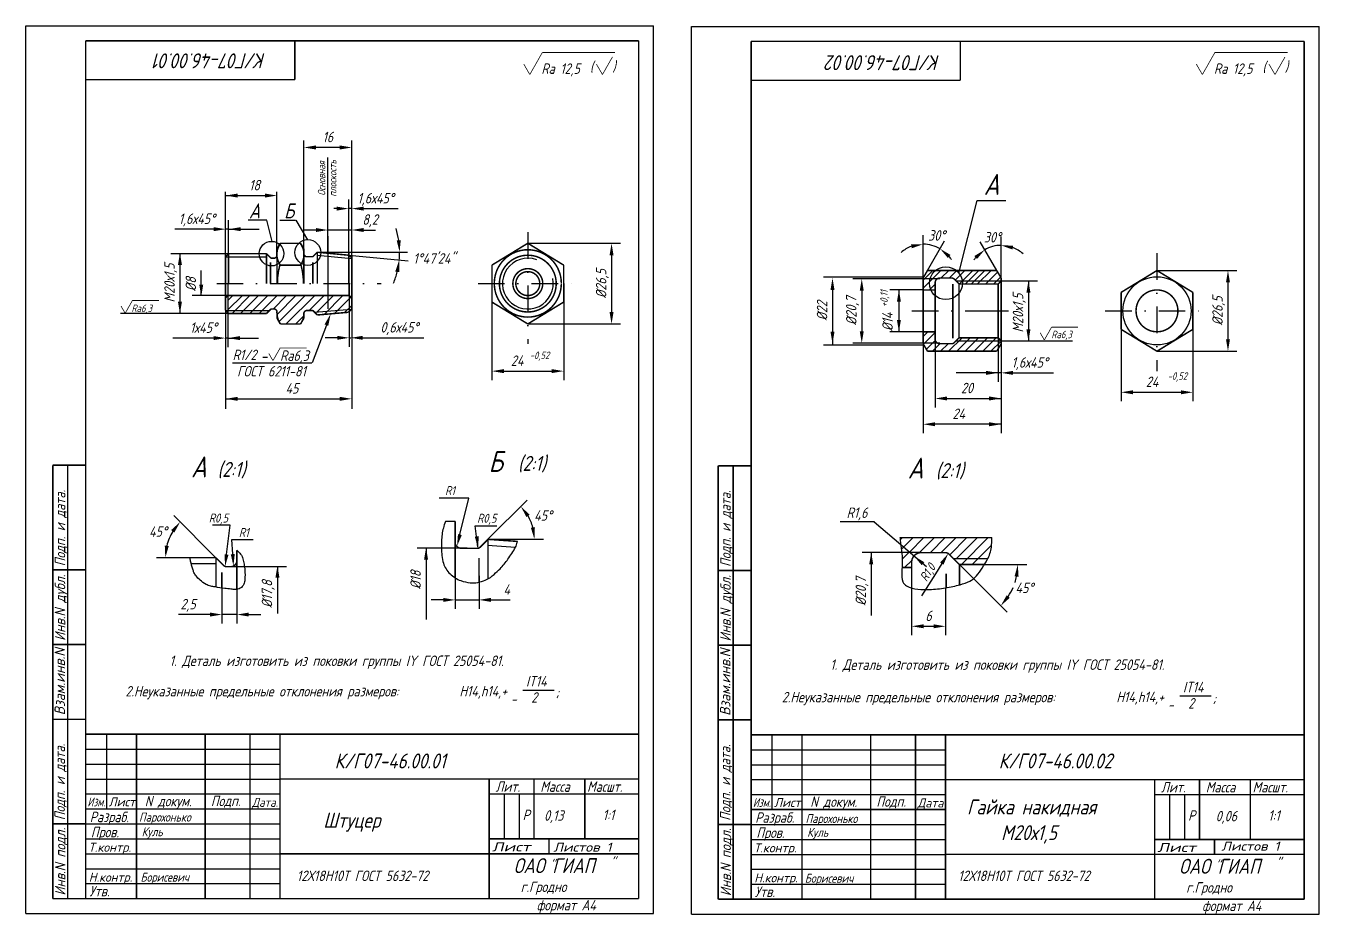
# Model space of a CAD drawing. Extents: x 124 to 1395, y 291 to 895.
# Drawn here: x 962.4 to 1395, y 290.5 to 587.7 of the extents above; entities that cross this region are included whole.
import ezdxf
from ezdxf.enums import TextEntityAlignment as Align

# ---------------------------------------------------------------- set-up
doc = ezdxf.new("R2010")
doc.units = 0
doc.header["$LTSCALE"] = 0.7
doc.header["$MEASUREMENT"] = 0
doc.linetypes.add('DASHDOT', pattern=[25.4, 12.7, -6.35, 0, -6.35])
doc.layers.get('0').update_dxf_attribs({"linetype": 'CONTINUOUS'})
doc.layers.get('DEFPOINTS').update_dxf_attribs({"linetype": 'CONTINUOUS'})
doc.styles.add('ROMANC', font='romanc', dxfattribs={"width": 0.8, "oblique": 15, "height": 3.5})
doc.dimstyles.get("Standard").update_dxf_attribs({"dimtxt": 0.18, "dimasz": 0.18, "dimexe": 0.18, "dimexo": 0.0625, "dimgap": 0.09, "dimtad": 0, "dimtih": 1, "dimtoh": 1, "dimdec": 4, "dimzin": 0, "dimdsep": 46, "dimtxsty": 'Standard', "dimcen": 0.09, "dimadec": 0, "dimazin": 0, "dimtfac": 1, "dimtdec": 4, "dimtofl": 0, "dimtmove": 0, "dimatfit": 3, "dimfxl": 0, "dimtolj": 1, "dimtzin": 0, "dimarcsym": 0})

# ---------------------------------------------------------------- blocks, each defined once
blk = doc.blocks.new('*D6')
at = {"color": 0, "linetype": 'ByBlock', "transparency": 16777216}
for p, q in [((1130.35, 515), (1161.36, 515)), ((1158.36, 511), (1158.36, 492)), ((1130.35, 488), (1161.36, 488))]:
    blk.add_line(p, q, dxfattribs=at)
for points in [[(1157.69, 511), (1159.03, 511), (1158.36, 515)], [(1157.69, 492), (1159.03, 492), (1158.36, 488)]]:
    blk.add_solid(points, dxfattribs=at)
at = {"layer": 'DEFPOINTS', "color": 0, "linetype": 'ByBlock', "transparency": 16777216}
for p in [(1130.35, 515), (1130.35, 488), (1158.36, 488)]:
    blk.add_point(p, dxfattribs=at)
at = {"color": 0, "linetype": 'ByBlock', "transparency": 16777216, "style": 'ROMANC', "oblique": 15, "width": 0.8}
blk.add_text('%%C26,5', height=3.5, rotation=90, dxfattribs=at).set_placement((1154.86, 501.5), align=Align.MIDDLE_CENTER)
blk = doc.blocks.new('*D7')
at = {"color": 0, "linetype": 'ByBlock', "transparency": 16777216}
for p, q in [((1026.02, 409.8), (1011.94, 423.89)), ((1017.33, 409.8), (1006.1, 409.8))]:
    blk.add_line(p, q, dxfattribs=at)
blk.add_arc((1026.02, 409.8), 16.91, 148.5809, 166.4191, dxfattribs=at)
for points in [[(1011.06, 419.04), (1012.11, 418.21), (1014.06, 421.77)], [(1010.24, 413.7), (1008.91, 413.86), (1009.1, 409.8)]]:
    blk.add_solid(points, dxfattribs=at)
at = {"layer": 'DEFPOINTS', "color": 0, "linetype": 'ByBlock', "transparency": 16777216}
for p in [(1011.46, 418.41), (1017.33, 409.8), (1026.02, 409.8), (1026.02, 409.8), (1028.72, 407.1)]:
    blk.add_point(p, dxfattribs=at)
at = {"color": 0, "linetype": 'ByBlock', "transparency": 16777216, "style": 'ROMANC', "oblique": 15, "width": 0.8}
blk.add_text('45%%D', height=3.5, dxfattribs=at).set_placement((1006.64, 418.54), align=Align.MIDDLE_CENTER)
blk = doc.blocks.new('*D8')
at = {"color": 0, "linetype": 'ByBlock', "transparency": 16777216}
for p, q in [((1274.74, 407.5), (1290.66, 391.59)), ((1283.09, 407.5), (1297.25, 407.5))]:
    blk.add_line(p, q, dxfattribs=at)
for start, end in [(342.2395, 348.2338), (326.7662, 337.006)]:
    blk.add_arc((1274.74, 407.5), 19.51, start, end, dxfattribs=at)
for points in [[(1293.18, 403.59), (1294.5, 403.46), (1294.25, 407.5)], [(1291.58, 396.39), (1290.54, 397.23), (1288.54, 393.71)]]:
    blk.add_solid(points, dxfattribs=at)
at = {"layer": 'DEFPOINTS', "color": 0, "linetype": 'ByBlock', "transparency": 16777216}
for p in [(1271.32, 410.92), (1274.74, 407.5), (1274.74, 407.5), (1283.09, 407.5), (1289.69, 394.96)]:
    blk.add_point(p, dxfattribs=at)
at = {"color": 0, "linetype": 'ByBlock', "transparency": 16777216, "style": 'ROMANC', "oblique": 15, "width": 0.8}
blk.add_text('45%%D', height=3.5, dxfattribs=at).set_placement((1296.46, 399.7), align=Align.MIDDLE_CENTER)
blk = doc.blocks.new('*D2')
at = {"color": 0, "linetype": 'ByBlock', "transparency": 16777216}
for p, q in [((1340.8, 505.88), (1367.55, 505.88)), ((1364.55, 501.88), (1364.55, 482.88)), ((1340.8, 478.88), (1367.55, 478.88))]:
    blk.add_line(p, q, dxfattribs=at)
for points in [[(1363.89, 501.88), (1365.22, 501.88), (1364.55, 505.88)], [(1363.89, 482.88), (1365.22, 482.88), (1364.55, 478.88)]]:
    blk.add_solid(points, dxfattribs=at)
at = {"layer": 'DEFPOINTS', "color": 0, "linetype": 'ByBlock', "transparency": 16777216}
for p in [(1340.8, 505.88), (1340.8, 478.88), (1364.55, 478.88)]:
    blk.add_point(p, dxfattribs=at)
at = {"color": 0, "linetype": 'ByBlock', "transparency": 16777216, "style": 'ROMANC', "oblique": 15, "width": 0.8}
blk.add_text('%%C26,5', height=3.5, rotation=90, dxfattribs=at).set_placement((1361.05, 492.38), align=Align.MIDDLE_CENTER)

msp = doc.modelspace()

# ---------------------------------------------------------------- linework, layer by layer
for p, q in [((962.44503, 587.73942), (1172.44503, 587.73942)), ((962.44503, 290.73942), (962.44503, 587.73942)), ((1172.44503, 290.73942), (1172.44503, 587.73942)), ((1185.04503, 587.53942), (1395.04503, 587.53942)), ((1185.04503, 290.53942), (1185.04503, 587.53942)), ((1395.04503, 290.53942), (1395.04503, 587.53942)), ((1274.533, 504.954), (1280.639, 529.363)), ((1280.639, 529.363), (1290.235, 529.363)), ((1043.055, 522.692), (1036.785, 522.692)), ((1044.818, 515.644), (1043.055, 522.692)), ((1047.379, 522.692), (1052.669, 522.692)), ((1052.734, 522.711), (1056.671, 516.155)), ((1063.444, 517.37104), (1063.444, 493.008)), ((1029.246, 510.527), (1029.246, 492.516)), ((1029.246, 510.527), (1029.246, 492.516)), ((1029.246, 510.505), (1042.944, 510.505)), ((1029.246, 510.505), (1035.003, 510.505)), ((1043.944, 510.505), (1043.944, 510.46191)), ((1046.444, 513.09792), (1046.444, 501.505)), ((1055.444, 501.505), (1055.444, 513.09792)), ((1059.84919, 511.0095), (1071.444, 509.90524)), ((1059.944, 512.005), (1090.116, 512.005)), ((1071.444, 511.005), (1071.444, 492.005)), ((1273.59, 502.381), (1284.565, 502.381)), ((1273.59, 502.381), (1276.496, 502.381)), ((1284.565, 502.381), (1288.659, 502.381)), ((1274.59, 501.381), (1284.565, 501.381)), ((1029.257, 492.505), (1035.003, 492.505)), ((1030.04164, 492.505), (1043.944, 492.505)), ((1046.444, 491.72034), (1046.444, 492.005)), ((1055.444, 489.91208), (1055.444, 491.72034)), ((1059.02053, 491.92847), (1071.35737, 493.00124)), ((1062.97482, 487.61349), (1058.16115, 474.94557)), ((1273.59, 482.381), (1284.565, 482.381)), ((1273.59, 482.381), (1282.156, 482.381)), ((1273.59, 482.381), (1276.496, 482.381)), ((1274.59, 483.381), (1284.565, 483.381)), ((1284.565, 482.381), (1288.225, 482.381)), ((1041.744, 476.917), (1043.294, 476.917)), ((1058.09243, 474.9), (1031.55638, 474.9)), ((1110.625, 429.767), (1100.68, 429.767)), ((1107.63317, 417.54626), (1110.625, 429.767)), ((1030.738, 420.693), (1024.903, 420.693)), ((1029.56295, 410.84582), (1030.738, 420.693)), ((1112.771, 420.514), (1119.972, 420.514)), ((1113.628, 413.318), (1112.771, 420.514)), ((1246.351, 421.808), (1234.839, 421.808)), ((1031.372, 415.875), (1038.477, 415.875)), ((1031.65139, 410.99446), (1031.372, 415.875)), ((1116.89958, 413.94712), (1126.21893, 413.2913)), ((1017.75639, 407.805), (1026.017, 407.805)), ((1028.017, 407.805), (1028.017, 407.71882)), ((1272.739, 409.504), (1284.2154, 409.504)), ((1272.739, 409.504), (1284.2154, 409.504)), ((1274.739, 407.504), (1283.08996, 407.504)), ((1128.70624, 365.49441), (1139.19751, 365.49441)), ((1348.45824, 363.53541), (1358.94951, 363.53541)), ((1122.44503, 330.73942), (1122.44503, 315.73942)), ((1127.44503, 330.73942), (1127.44503, 315.73942)), ((1345.04503, 330.53942), (1345.04503, 315.53942)), ((1350.04503, 330.53942), (1350.04503, 315.53942)), ((962.44503, 290.73942), (1172.44503, 290.73942)), ((1185.04503, 290.53942), (1395.04503, 290.53942))]:
    msp.add_line(p, q)
at = {"color": 0, "linetype": 'ByBlock'}
for p, q in [((1055.444, 510.65951), (1055.444, 549.375)), ((1067.444, 547.053), (1059.444, 547.053)), ((1071.444, 511.005), (1071.444, 549.375)), ((1063.444, 511.67167), (1063.444, 543.692)), ((1029.246, 510.527), (1029.246, 532.198)), ((1046.444, 510.65951), (1046.444, 532.198)), ((1029.246, 530.96), (1042.444, 530.96)), ((1070.444, 511.005), (1070.444, 529.591)), ((1066.444, 526.591), (1065.419, 526.591)), ((1071.444, 526.591), (1070.444, 526.591)), ((1075.444, 526.591), (1086.939, 526.591)), ((1021.246, 519.714), (1012.25, 519.714)), ((1025.246, 519.714), (1021.246, 519.714)), ((1029.246, 510.527), (1029.246, 522.714)), ((1030.246, 519.714), (1029.246, 519.714)), ((1030.246, 511.505), (1030.246, 522.714)), ((1030.246, 519.714), (1040.444, 519.714)), ((1059.444, 519.433), (1055.444, 519.433)), ((1071.444, 519.433), (1063.444, 519.433)), ((1071.444, 511.005), (1071.444, 522.816)), ((1071.444, 510.079), (1071.444, 522.433)), ((1075.444, 519.433), (1079.444, 519.433)), ((1262.59, 503.381), (1262.59, 517.68414)), ((1264.03338, 505.881), (1269.74157, 515.76789)), ((1287.21562, 505.881), (1281.69978, 515.43472)), ((1288.659, 503.381), (1288.659, 517.29944)), ((1030.224, 511.505), (1010.986, 511.505)), ((1013.986, 511.505), (1013.986, 491.516)), ((1070.444, 511.005), (1090.32259, 509.1118)), ((1021.114, 501.505), (1021.114, 505.834)), ((1262.59, 503.677), (1229.266, 503.677)), ((1268.19, 503.095), (1239.052, 503.095)), ((1288.659, 502.381), (1300.81, 502.381)), ((1297.81, 502.381), (1297.81, 482.393)), ((1030.04164, 497.505), (1018.114, 497.505)), ((1021.114, 497.505), (1021.114, 501.505)), ((1030.04164, 497.505), (1030.04164, 480.271)), ((1070.615, 497.505), (1070.615, 480.372)), ((1118.346, 501.505), (1118.346, 469.219)), ((1142.346, 501.505), (1142.346, 469.219)), ((1232.266, 499.381), (1232.266, 480.867)), ((1242.052, 499.381), (1242.052, 485.381)), ((1262.59, 499.381), (1251.484, 499.381)), ((1254.484, 499.381), (1254.484, 485.381)), ((1029.246, 496.70936), (1029.246, 480.271)), ((1032.444, 491.516), (994.105, 491.516)), ((1029.246, 492.516), (1029.246, 459.575)), ((1071.444, 492.005), (1071.444, 459.575)), ((1288.659, 492.381), (1288.659, 460.074)), ((1262.59, 485.381), (1251.484, 485.381)), ((1266.59, 485.381), (1266.59, 460.074)), ((1328.8, 486.19634), (1328.8, 462.14)), ((1352.8, 486.19634), (1352.8, 462.14)), ((1021.246, 483.271), (1011.61, 483.271)), ((1025.246, 483.271), (1021.246, 483.271)), ((1030.04164, 483.271), (1029.246, 483.271)), ((1030.04164, 483.271), (1040.23964, 483.271)), ((1066.615, 483.372), (1062.615, 483.372)), ((1070.615, 483.372), (1071.1259, 483.372)), ((1075.1259, 483.372), (1079.1259, 483.372)), ((1079.1259, 483.372), (1095.56865, 483.372)), ((1262.59, 480.867), (1229.266, 480.867)), ((1268.19, 481.571), (1239.052, 481.571)), ((1262.59, 481.571), (1262.59, 451.45)), ((1287.659, 483.381), (1287.659, 468.638)), ((1288.659, 482.381), (1288.659, 468.638)), ((1288.922, 482.393), (1312.584, 482.393)), ((1288.659, 475.953), (1288.659, 451.45)), ((1122.346, 472.219), (1138.346, 472.219)), ((1288.659, 471.638), (1273.59, 471.638)), ((1288.659, 471.638), (1287.659, 471.638)), ((1292.659, 471.638), (1306.21, 471.638)), ((1029.246, 462.949), (1067.444, 462.949)), ((1270.59, 463.074), (1288.659, 463.074)), ((1332.8, 465.14), (1348.8, 465.14)), ((1288.659, 454.45), (1266.59, 454.45)), ((1117.023, 415.947), (1130.13122, 429.05522)), ((1252.87917, 416.01905), (1246.20174, 421.70533)), ((1117.023, 415.947), (1135.56082, 415.947)), ((1263.73111, 406.7779), (1252.87917, 416.01905)), ((1110.023, 412.947), (1093.31, 412.947)), ((1096.31, 412.947), (1096.31, 404.23947)), ((1096.31, 412.947), (1096.31, 396.23947)), ((1261.939, 411.504), (1242.222, 411.504)), ((1245.222, 411.504), (1245.222, 399.6644)), ((1245.222, 411.504), (1245.222, 391.6644)), ((1031.017, 406.805), (1049.596, 406.805)), ((1046.596, 406.805), (1046.596, 399.15535)), ((1262.54808, 407.78533), (1261.939, 408.304)), ((1268.83615, 407.8171), (1266.68732, 404.44331)), ((1106.049, 404.23947), (1106.049, 392.674)), ((1114.023, 403.69337), (1114.023, 392.674)), ((1266.68732, 404.44331), (1261.9997, 397.08349)), ((1028.017, 399.65506), (1028.017, 387.774)), ((1033.017, 399.15535), (1033.017, 387.774)), ((1046.596, 399.15535), (1046.596, 391.15535)), ((1258.739, 399.6644), (1258.739, 383.845)), ((1270.052, 399.702), (1270.052, 383.845)), ((1096.31, 396.23947), (1096.31, 389.07528)), ((1102.049, 395.674), (1098.049, 395.674)), ((1106.049, 395.674), (1114.023, 395.674)), ((1118.023, 395.674), (1122.023, 395.674)), ((1122.023, 395.674), (1124.48155, 395.674)), ((1020.017, 390.774), (1013.51251, 390.774)), ((1024.017, 390.774), (1020.017, 390.774)), ((1033.017, 390.774), (1028.017, 390.774)), ((1037.017, 390.774), (1041.017, 390.774)), ((1245.222, 391.6644), (1245.222, 390.454)), ((1262.739, 386.845), (1266.052, 386.845))]:
    msp.add_line(p, q, dxfattribs=at)
at = {"linetype": 'DASHDOT'}
for p, q in [((1130.346, 518.711), (1130.346, 481.356)), ((1340.8, 511.676), (1340.8, 472.216)), ((1026.289, 501.505), (1081.245, 501.505)), ((1113.696, 501.505), (1147.235, 501.505)), ((1258.798, 492.381), (1284.565, 492.381)), ((1284.565, 492.381), (1291.128, 492.381)), ((1323.518, 492.381), (1355.658, 492.381))]:
    msp.add_line(p, q, dxfattribs=at)
at = {"linetype": 'Continuous'}
for p, q in [((1055.444, 513.09792), (1055.444, 501.505)), ((1070.444, 512.005), (1070.444, 501.505)), ((982.44503, 345.73942), (1047.44503, 345.73942)), ((1205.04503, 345.53942), (1270.04503, 345.53942)), ((982.44503, 340.73942), (1047.44503, 340.73942)), ((1205.04503, 340.53942), (1270.04503, 340.53942)), ((982.44503, 335.73942), (1047.44503, 335.73942)), ((1205.04503, 335.53942), (1270.04503, 335.53942)), ((982.44503, 320.73942), (1047.44503, 320.73942)), ((1205.04503, 320.53942), (1270.04503, 320.53942)), ((982.44503, 315.73942), (1047.44503, 315.73942)), ((1205.04503, 315.53942), (1270.04503, 315.53942)), ((982.44503, 310.73942), (1047.44503, 310.73942)), ((1205.04503, 310.53942), (1270.04503, 310.53942)), ((982.44503, 305.73942), (1047.44503, 305.73942)), ((1205.04503, 305.53942), (1270.04503, 305.53942)), ((982.44503, 300.73942), (1047.44503, 300.73942)), ((1205.04503, 300.53942), (1270.04503, 300.53942))]:
    msp.add_line(p, q, dxfattribs=at)
at = {"color": 0}
for p, q in [((1262.59, 502.69011), (1265.78089, 505.881)), ((1262.59, 499.99603), (1268.47497, 505.881)), ((1268.66905, 503.381), (1271.16905, 505.881)), ((1271.36312, 503.381), (1273.86312, 505.881)), ((1273.3236, 502.6474), (1276.5572, 505.881)), ((1274.75128, 501.381), (1279.25128, 505.881)), ((1276.73928, 501.381), (1281.23928, 505.881)), ((1278.72728, 501.381), (1283.22728, 505.881)), ((1280.82028, 501.381), (1285.32028, 505.881)), ((1283.51435, 501.381), (1287.50798, 505.37463)), ((1286.20843, 501.381), (1288.49408, 503.66665)), ((1030.04164, 495.82491), (1031.72172, 497.505)), ((1030.04164, 492.68182), (1034.86481, 497.505)), ((1031.4089, 491.505), (1037.4089, 497.505)), ((1034.2059, 491.505), (1040.2059, 497.505)), ((1037.34899, 491.505), (1043.34899, 497.505)), ((1040.49208, 491.505), (1046.49208, 497.505)), ((1045.13517, 493.005), (1049.63517, 497.505)), ((1046.46714, 491.19388), (1052.77826, 497.505)), ((1047.20757, 488.79122), (1055.92135, 497.505)), ((1049.56444, 488.005), (1059.06444, 497.505)), ((1057.20753, 492.505), (1062.20753, 497.505)), ((1059.85062, 492.005), (1065.35062, 497.505)), ((1062.18892, 491.20021), (1068.49371, 497.505)), ((1264.66905, 499.381), (1266.59, 501.30195)), ((1065.63135, 491.49955), (1071.1259, 496.9941)), ((1069.07378, 491.79889), (1071.444, 494.16911)), ((1052.70753, 488.005), (1055.38749, 490.68496)), ((1262.59, 483.83157), (1264.13943, 485.381)), ((1262.67913, 481.22662), (1266.59, 485.13749)), ((1263.66523, 479.51865), (1266.65988, 482.5133)), ((1265.72166, 478.881), (1268.22166, 481.381)), ((1268.41574, 478.881), (1270.91574, 481.381)), ((1271.10982, 478.881), (1275.60982, 483.381)), ((1273.80389, 478.881), (1278.30389, 483.381)), ((1276.61089, 478.881), (1281.11089, 483.381)), ((1279.65089, 478.881), (1284.15089, 483.381)), ((1282.56697, 478.881), (1287.06697, 483.381)), ((1285.26105, 478.881), (1288.659, 482.27895)), ((1254.91068, 415.7889), (1255.62579, 416.504)), ((1255.3267, 412.61281), (1259.21789, 416.504)), ((1257.98073, 411.67473), (1262.80999, 416.504)), ((1261.4021, 411.504), (1266.4021, 416.504)), ((1264.9942, 411.504), (1269.9942, 416.504)), ((1268.5863, 411.504), (1273.5863, 416.504)), ((1271.4587, 410.7843), (1277.1784, 416.504)), ((1273.77051, 409.504), (1280.77051, 416.504)), ((1275.36261, 407.504), (1284.36261, 416.504)), ((1255.56365, 409.25766), (1257.80999, 411.504)), ((1278.95471, 407.504), (1285.48968, 414.03897)), ((1256.4021, 406.504), (1258.79427, 408.89617))]:
    msp.add_line(p, q, dxfattribs=at)
for points, const_width in [([(982.44503, 582.73942), (1167.44503, 582.73942)], 0.5), ([(982.44503, 295.73942), (982.44503, 582.73942)], 0.5), ([(1052.42598, 569.73942), (1052.42598, 582.73942)], 0.5), ([(1167.44503, 295.73942), (1167.44503, 582.73942)], 0.5), ([(1205.04503, 295.53942), (1205.04503, 582.53942)], 0.5), ([(1205.04503, 582.53942), (1390.04503, 582.53942)], 0.5), ([(1275.02598, 569.53942), (1275.02598, 582.53942)], 0.5), ([(1390.04503, 295.53942), (1390.04503, 582.53942)], 0.5), ([(1131.01773, 571.45143), (1135.18328, 578.791)], 0.25), ([(1135.18328, 578.791), (1159.544, 578.791)], 0.3), ([(1155.31473, 571.45143), (1158.65395, 577.33503)], 0.25), ([(1355.98973, 571.45143), (1360.15528, 578.791)], 0.25), ([(1360.15528, 578.791), (1384.516, 578.791)], 0.3), ([(1380.28673, 571.45143), (1383.62595, 577.33503)], 0.25), ([(1128.9841, 574.95143), (1131.01773, 571.45143)], 0.25), ([(1153.2811, 574.95143), (1155.31473, 571.45143)], 0.25), ([(1353.9561, 574.95143), (1355.98973, 571.45143)], 0.25), ([(1378.2531, 574.95143), (1380.28673, 571.45143)], 0.25), ([(982.42598, 569.73942), (1052.42598, 569.73942)], 0.5), ([(1205.02598, 569.53942), (1275.02598, 569.53942)], 0.5), ([(1046.444, 513.09792), (1047.54505, 515.005)], 0.5), ([(1047.54505, 515.005), (1054.34295, 515.005)], 0.5), ([(1055.444, 513.09792), (1054.34295, 515.005)], 0.5), ([(1118.346, 507.68966), (1130.346, 515.005)], 0.5), ([(1130.346, 515.005), (1142.346, 507.68966)], 0.5), ([(1030.224, 511.505), (1029.246, 510.527)], 0.5), ([(1029.246, 510.527), (1029.246, 492.516)], 0.5), ([(1030.224, 511.505), (1035.003, 511.505)], 0.5), ([(1030.246, 511.505), (1042.944, 511.505)], 0.5), ([(1042.944, 511.505), (1042.944, 501.505)], 0.5), ([(1044.29755, 510.15145), (1042.944, 511.505)], 0.5), ([(1046.444, 501.505), (1046.444, 513.09792)], 0.5), ([(1055.444, 513.09792), (1055.444, 501.505)], 0.5), ([(1056.444, 510.505), (1058.23689, 510.505)], 0.5), ([(1058.59045, 510.65145), (1059.944, 512.005)], 0.5), ([(1059.944, 512.005), (1059.944, 501.505)], 0.5), ([(1059.944, 512.005), (1070.444, 511.005)], 0.5), ([(1070.444, 511.079), (1070.444, 501.505)], 0.5), ([(1070.444, 511.079), (1071.444, 510.079)], 0.5), ([(1044.275, 508.574), (1044.275, 501.505)], 0.5), ([(1044.65111, 510.005), (1045.444, 510.005)], 0.5), ([(1047.39456, 507.68966), (1054.49344, 507.68966)], 0.5), ([(1058.444, 508.622), (1058.444, 501.505)], 0.5), ([(1071.444, 510.079), (1071.444, 493.008)], 0.5), ([(1118.346, 507.68966), (1118.346, 495.32034)], 0.5), ([(1142.346, 507.68966), (1142.346, 495.32034)], 0.5), ([(1262.59, 503.381), (1264.03338, 505.881)], 0.5), ([(1262.59, 503.381), (1262.59, 492.381)], 0.5), ([(1264.03338, 505.881), (1284.565, 505.881)], 0.5), ([(1266.59, 501.781), (1266.59, 482.981)], 0.5), ([(1268.19, 503.381), (1272.17579, 503.381)], 0.5), ([(1272.88289, 503.08811), (1274.59, 501.381)], 0.5), ([(1284.565, 505.881), (1287.21562, 505.881)], 0.5), ([(1288.659, 503.381), (1287.21562, 505.881)], 0.5), ([(1288.659, 502.381), (1287.659, 501.381)], 0.5), ([(1288.659, 503.381), (1288.659, 492.381)], 0.5), ([(1328.8, 498.56566), (1340.8, 505.881)], 0.5), ([(1340.8, 505.881), (1352.8, 498.56566)], 0.5), ([(1030.07961, 497.54298), (1029.246, 496.70936)], 0.5), ([(1030.041, 497.505), (1070.615, 497.505)], 0.5), ([(1030.041, 497.505), (1035.003, 497.505)], 0.5), ([(1070.615, 501.505), (1070.615, 497.505)], 0.5), ([(1070.615, 497.505), (1071.444, 496.676)], 0.5), ([(1262.59, 499.381), (1266.59, 499.381)], 0.5), ([(1266.59, 500.881), (1266.59, 483.881)], 0.5), ([(1272.534, 501.381), (1272.534, 483.179)], 0.5), ([(1274.59, 501.381), (1274.59, 483.179)], 0.5), ([(1274.59, 501.381), (1287.659, 501.381)], 0.5), ([(1284.565, 501.381), (1287.659, 501.381)], 0.5), ([(1287.659, 501.381), (1287.659, 483.381)], 0.5), ([(1328.8, 498.56566), (1328.8, 486.19634)], 0.5), ([(1352.8, 498.56566), (1352.8, 486.19634)], 0.5), ([(994.26736, 494.002), (995.66973, 491.58843)], 0.25), ([(995.66973, 491.58843), (998.08099, 495.837)], 0.25), ([(998.08099, 495.837), (1006.95358, 495.837)], 0.3), ([(1044.65111, 493.005), (1045.444, 493.005)], 0.5), ([(1070.34548, 491.90948), (1071.444, 493.008)], 0.5), ([(1130.346, 488.005), (1118.346, 495.32034)], 0.5), ([(1142.346, 495.32034), (1130.346, 488.005)], 0.5), ([(1030.246, 491.516), (1029.246, 492.516)], 0.5), ([(1030.04164, 491.505), (1042.944, 491.505)], 0.5), ([(1030.246, 491.505), (1035.003, 491.505)], 0.5), ([(1044.29755, 492.85855), (1042.944, 491.505)], 0.5), ([(1046.444, 489.91208), (1046.444, 492.005)], 0.5), ([(1046.444, 489.91208), (1047.54505, 488.005)], 0.5), ([(1055.444, 489.91208), (1054.34295, 488.005)], 0.5), ([(1055.444, 491.72034), (1055.444, 489.91208)], 0.5), ([(1056.444, 492.505), (1058.23689, 492.505)], 0.5), ([(1058.59045, 492.35855), (1059.944, 491.005)], 0.5), ([(1059.944, 491.005), (1070.34548, 491.90948)], 0.5), ([(1262.59, 492.381), (1262.59, 481.381)], 0.5), ([(1288.659, 492.381), (1288.659, 481.381)], 0.5), ([(1047.54505, 488.005), (1054.34295, 488.005)], 0.5), ([(1262.59, 485.381), (1266.59, 485.381)], 0.5), ([(1301.71636, 485.062), (1303.11873, 482.64843)], 0.25), ([(1303.11873, 482.64843), (1305.52999, 486.897)], 0.25), ([(1305.52999, 486.897), (1314.40258, 486.897)], 0.3), ([(1328.8, 486.19634), (1340.8, 478.881)], 0.5), ([(1352.8, 486.19634), (1340.8, 478.881)], 0.5), ([(1262.59, 481.381), (1264.03338, 478.881)], 0.5), ([(1268.19, 481.381), (1272.17579, 481.381)], 0.5), ([(1272.88289, 481.67389), (1274.59, 483.381)], 0.5), ([(1274.59, 483.381), (1287.659, 483.381)], 0.5), ([(1284.565, 483.381), (1287.659, 483.381)], 0.5), ([(1288.659, 481.381), (1287.21562, 478.881)], 0.5), ([(1288.659, 482.381), (1287.659, 483.381)], 0.5), ([(1043.69336, 478.135), (1045.09573, 475.72143)], 0.25), ([(1045.09573, 475.72143), (1047.50699, 479.97)], 0.25), ([(1047.50699, 479.97), (1056.37958, 479.97)], 0.3), ([(1264.03338, 478.881), (1284.565, 478.881)], 0.5), ([(1284.565, 478.881), (1287.21562, 478.881)], 0.5), ([(971.44503, 295.73942), (971.44503, 440.73942)], 0.5), ([(971.44503, 440.73942), (982.44503, 440.73942)], 0.5), ([(976.44503, 295.73942), (976.44503, 440.73942)], 0.5), ([(1194.04503, 295.53942), (1194.04503, 440.53942)], 0.5), ([(1194.04503, 440.53942), (1205.04503, 440.53942)], 0.5), ([(1199.04503, 295.53942), (1199.04503, 440.53942)], 0.5), ([(1102.76877, 421.947), (1106.049, 421.947)], 0.5), ([(1114.31589, 413.23989), (1117.023, 415.947)], 0.5), ([(1117.023, 415.947), (1117.023, 402.7013)], 0.5), ([(1117.03998, 415.94219), (1126.89261, 415.24884)], 0.5), ([(1254.79843, 416.504), (1285.59215, 416.504)], 0.5), ([(1033.017, 412.31587), (1033.017, 399.15535)], 0.5), ([(1108.049, 412.947), (1113.60879, 412.947)], 0.5), ([(1261.939, 411.504), (1269.91057, 411.504)], 0.5), ([(1271.32479, 410.91821), (1274.739, 407.504)], 0.5), ([(1017.332, 409.805), (1026.017, 409.805)], 0.5), ([(1026.017, 409.805), (1026.017, 399.96026)], 0.5), ([(1028.72411, 407.09789), (1026.017, 409.805)], 0.5), ([(1029.43121, 406.805), (1031.017, 406.805)], 0.5), ([(1114.023, 409.69611), (1114.023, 401.62653)], 0.5), ([(1255.53701, 406.504), (1258.739, 406.504)], 0.5), ([(1258.739, 408.304), (1258.739, 399.6644)], 0.5), ([(1258.739, 406.504), (1258.739, 399.6644)], 0.5), ([(1274.739, 407.504), (1283.08996, 407.504)], 0.5), ([(1274.739, 407.504), (1274.739, 400.70419)], 0.5), ([(971.44503, 405.73942), (982.44503, 405.73942)], 0.5), ([(1028.017, 404.846), (1028.017, 399.65506)], 0.5), ([(1194.04503, 405.53942), (1205.04503, 405.53942)], 0.5), ([(1270.277, 404.439), (1270.277, 399.73792)], 0.5), ([(971.44503, 380.73942), (982.44503, 380.73942)], 0.5), ([(1194.04503, 380.53942), (1205.04503, 380.53942)], 0.5), ([(971.44503, 355.73942), (982.44503, 355.73942)], 0.5), ([(1194.04503, 355.53942), (1205.04503, 355.53942)], 0.5), ([(982.44503, 350.73942), (982.44503, 295.73942)], 0.5), ([(989.44503, 350.73942), (989.44503, 325.73942)], 0.5), ([(999.44503, 350.73942), (999.44503, 295.73942)], 0.5), ([(1022.44503, 350.73942), (1022.44503, 295.73942)], 0.5), ([(1037.44503, 350.73942), (1037.44503, 295.73942)], 0.5), ([(1047.44503, 350.73942), (1047.44503, 295.73942)], 0.5), ([(1205.04503, 350.53942), (1205.04503, 295.53942)], 0.5), ([(1212.04503, 350.53942), (1212.04503, 325.53942)], 0.5), ([(1222.04503, 350.53942), (1222.04503, 295.53942)], 0.5), ([(1245.04503, 350.53942), (1245.04503, 295.53942)], 0.5), ([(1260.04503, 350.53942), (1260.04503, 295.53942)], 0.5), ([(1270.04503, 350.53942), (1270.04503, 295.53942)], 0.5), ([(1117.44503, 335.73942), (1117.44503, 295.73942)], 0.5), ([(1132.44503, 335.73942), (1132.44503, 315.73942)], 0.5), ([(1149.44503, 335.73942), (1149.44503, 315.73942)], 0.5), ([(1340.04503, 335.53942), (1340.04503, 295.53942)], 0.5), ([(1355.04503, 335.53942), (1355.04503, 315.53942)], 0.5), ([(1372.04503, 335.53942), (1372.04503, 315.53942)], 0.5), ([(971.44503, 320.73942), (982.44503, 320.73942)], 0.5), ([(1194.04503, 320.53942), (1205.04503, 320.53942)], 0.5), ([(1137.44503, 315.73942), (1137.44503, 310.73942)], 0.5), ([(1360.04503, 315.53942), (1360.04503, 310.53942)], 0.5), ([(1047.44503, 310.73942), (1167.44503, 310.73942)], 0.5), ([(1270.04503, 310.53942), (1390.04503, 310.53942)], 0.5), ([(971.44503, 295.73942), (1167.44503, 295.73942)], 0.5), ([(982.44503, 295.73942), (1167.44503, 295.73942)], 0.5), ([(1194.04503, 295.53942), (1390.04503, 295.53942)], 0.5), ([(1205.04503, 295.53942), (1390.04503, 295.53942)], 0.5)]:
    msp.add_lwpolyline(points, dxfattribs=dict(const_width=const_width))
at = {"const_width": 0.5}
for points in [[(1047.69076, 515.005, 0.337741949), (1047.60281, 507.68966, 0.337741949)], [(1054.28519, 507.68966, 0.337741949), (1054.19724, 515.005, 0.337741949)], [(1045.444, 510.005, 0.414213562), (1046.444, 511.005, 0.414213562)], [(1055.444, 511.505, 0.414213562), (1056.444, 510.505, 0.414213562)], [(1058.23689, 510.505, 0.198912367), (1058.59045, 510.65145, 0.198912367)], [(1119.13884, 501.623, -1), (1141.55316, 501.623, -1)], [(1120.846, 501.505, -1), (1139.846, 501.505, -1)], [(1044.29755, 510.15145, 0.198912367), (1044.65111, 510.005, 0.198912367)], [(1047.39456, 507.68966, 0.065251106), (1046.584, 501.505, 0.065251106)], [(1055.304, 501.505, 0.065251106), (1054.49344, 507.68966, 0.065251106)], [(1135.346, 501.505, 1), (1125.346, 501.505, 1)], [(1134.346, 501.505, 1), (1126.346, 501.505, 1)], [(1268.19, 503.381, 0.414213562), (1266.59, 501.781, 0.414213562)], [(1272.88289, 503.08811, 0.198912367), (1272.17579, 503.381, 0.198912367)], [(1119.13884, 501.505, 1), (1141.55316, 501.505, 1)], [(1120.846, 501.505, 1), (1139.846, 501.505, 1)], [(1135.346, 501.505, -1), (1125.346, 501.505, -1)], [(1134.346, 501.505, -1), (1126.346, 501.505, -1)], [(1333.8, 492.381, -1), (1347.8, 492.381, -1)], [(1044.65111, 493.005, 0.198912367), (1044.29755, 492.85855, 0.198912367)], [(1046.444, 492.005, 0.414213562), (1045.444, 493.005, 0.414213562)], [(1056.444, 492.505, 0.414213562), (1055.444, 491.505, 0.414213562)], [(1058.59045, 492.35855, 0.198912367), (1058.23689, 492.505, 0.198912367)], [(1333.8, 492.381, 1), (1347.8, 492.381, 1)], [(1266.59, 482.981, 0.414213562), (1268.19, 481.381, 0.414213562)], [(1272.17579, 481.381, 0.198912367), (1272.88289, 481.67389, 0.198912367)], [(1106.049, 414.947, 0.414213562), (1108.049, 412.947, 0.414213562)], [(1113.60879, 412.947, 0.198912367), (1114.31589, 413.23989, 0.198912367)], [(1261.939, 411.504, 0.414213562), (1258.739, 408.304, 0.414213562)], [(1271.32479, 410.91821, 0.198912367), (1269.91057, 411.504, 0.198912367)], [(1028.72411, 407.09789, 0.198912367), (1029.43121, 406.805, 0.198912367)], [(1031.017, 406.805, 0.414213562), (1033.017, 408.805, 0.414213562)]]:
    msp.add_lwpolyline(points, format="xyb", dxfattribs=at)
at = {"linetype": 'Continuous', "const_width": 0.5}
for points in [[(1030.246, 511.505), (1030.246, 501.515)], [(1030.041, 501.505), (1030.041, 497.505)], [(1106.049, 421.947), (1106.049, 403.02651)], [(982.44503, 350.73942), (1167.44503, 350.73942)], [(1205.04503, 350.53942), (1390.04503, 350.53942)], [(1047.44503, 335.73942), (1167.44503, 335.73942)], [(1270.04503, 335.53942), (1390.04503, 335.53942)], [(982.44503, 330.73942), (1047.44503, 330.73942)], [(1117.44503, 330.73942), (1167.44503, 330.73942)], [(1205.04503, 330.53942), (1270.04503, 330.53942)], [(1340.04503, 330.53942), (1390.04503, 330.53942)], [(982.44503, 325.73942), (1047.44503, 325.73942)], [(1205.04503, 325.53942), (1270.04503, 325.53942)], [(1117.44503, 315.73942), (1167.44503, 315.73942)], [(1340.04503, 315.53942), (1390.04503, 315.53942)]]:
    msp.add_lwpolyline(points, dxfattribs=at)
for points in [[(1102.76877, 421.947, 0.021316225), (1102.09521, 419.73272, 0.055296603), (1101.47101, 415.37241, 0.027903813), (1101.58843, 410.49772, 0.061641556), (1102.11342, 407.94724, 0.115406871), (1104.319, 404.39726, 0.111916945), (1107.91643, 402.131, 0.055594355), (1111.04973, 401.40336, 0.082591673), (1113.57683, 401.52399, 0.038661301), (1116.10719, 402.27851, 0.063002127), (1117.81304, 403.1948, 0.02968145), (1119.08124, 404.21636, 0.015810354), (1121.04766, 406.11956, 0.036461826), (1123.71288, 409.30171, 0.031652233), (1126.2123, 413.27907, 0.071763745), (1126.83056, 414.94949, 0.003406183), (1126.89261, 415.24884, 0.007212414)], [(1254.79843, 416.504, -0.002334576), (1254.92379, 415.70277, -0.012135459), (1255.38, 412.109, -0.047303946), (1255.43342, 404.94934, 0.105400409), (1255.831, 401.732, 0.196080498), (1257.05661, 400.33523, 0.090841839), (1260.797, 399.251, 0.037428593), (1264.66772, 399.14983, 0.02675764), (1270.052, 399.702, 0.028785518), (1274.95789, 400.76434, 0.042113785), (1278.178, 401.958, 0.112732783), (1280.39994, 403.6956, 0.047810611), (1284.046, 409.176, 0.088406399), (1285.40514, 413.345, 0.039852824), (1285.59215, 416.504)], [(1033.017, 412.31587, -0.045780425), (1034.2913, 410.95617, -0.102753101), (1035.051, 409.41, -0.021630541), (1035.43708, 407.58666, -0.020193973), (1035.686, 405.606, -0.041448262), (1035.69159, 402.48532, -0.080409349), (1035.305, 400.916, -0.151733587), (1034.15852, 399.56359, -0.158776437), (1032.514, 399.141, -0.010795302), (1031.02706, 399.26768, -0.007742754), (1028.962, 399.521, -0.005794178), (1025.7168, 400.00859, -0.01289827), (1024.268, 400.282, -0.076767403), (1022.7266, 400.87197, -0.051088586), (1020.716, 402.31, -0.043228867), (1019.3891, 403.70208, -0.062038313), (1018.686, 404.846, -0.03394124), (1018.28583, 405.91129, -0.013605276), (1017.545, 408.649, -0.027432707), (1017.332, 409.805, -0.018174057)]]:
    msp.add_lwpolyline(points, format="xyb")
for centre, radius in [((1044.622, 511.532), 4.114), ((1056.769, 511.924), 4.31), ((1270.206, 501.636), 5.49552), ((1340.8, 492.381), 11.39389)]:
    msp.add_circle(centre, radius)
at = {"color": 0, "linetype": 'ByBlock'}
for centre, radius, start, end in [((1059.944, 512.005), 27.51605, 8.3364226, 16.6728451), ((1059.944, 512.005), 27.51605, 354.559668, 0), ((1262.59, 503.381), 11.30314, 110.38337, 130.7667399), ((1262.59, 503.381), 11.30314, 60, 90), ((1262.59, 503.381), 11.30314, 32.9343471, 39.61663), ((1288.659, 503.381), 10.91844, 90, 120), ((1288.659, 503.381), 10.91844, 47.7806751, 68.8903375), ((1288.675, 503.381), 10.91844, 141.1096625, 147.2260966), ((1059.944, 512.005), 27.51605, 337.8868228, 346.2232454), ((1117.023, 415.947), 15.53782, 14.7910523, 30.2089477)]:
    msp.add_arc(centre, radius, start, end, dxfattribs=at)
for centre, radius, start, end in [((1130.346, 501.505), 8.5, 69.4898358, 11.8306826), ((1052.444, 491.72034), 6, 180, 218.2594593), ((1049.444, 491.72034), 6.033, 321.9872735, 0)]:
    msp.add_arc(centre, radius, start, end)
for points in [[(1059.444, 547.71967), (1059.444, 546.38633), (1055.444, 547.053)], [(1067.444, 547.71967), (1067.444, 546.38633), (1071.444, 547.053)], [(1033.246, 531.62667), (1033.246, 530.29333), (1029.246, 530.96)], [(1042.444, 531.62667), (1042.444, 530.29333), (1046.444, 530.96)], [(1066.444, 527.25767), (1066.444, 525.92433), (1070.444, 526.591)], [(1075.444, 527.25767), (1075.444, 525.92433), (1071.444, 526.591)], [(1025.246, 520.38067), (1025.246, 519.04733), (1029.246, 519.714)], [(1034.246, 520.38067), (1034.246, 519.04733), (1030.246, 519.714)], [(1059.444, 520.09967), (1059.444, 518.76633), (1063.444, 519.433)], [(1075.444, 520.09967), (1075.444, 518.76633), (1071.444, 519.433)], [(1087.83421, 516.04288), (1086.5044, 515.94596), (1087.46005, 512.005)], [(1013.31933, 507.745), (1014.65267, 507.745), (1013.986, 511.745)], [(1258.53515, 514.63252), (1258.77108, 513.32023), (1262.59, 514.68414)], [(1270.8669, 510.07916), (1271.72736, 511.09768), (1268.24157, 513.16981)], [(1279.72719, 510.74246), (1280.5941, 509.72942), (1283.19978, 512.83664)], [(1292.4692, 512.91134), (1292.71344, 514.22212), (1288.659, 514.29944)], [(1086.01112, 505.56362), (1087.32575, 505.34107), (1087.3361, 509.39623)], [(1231.59933, 499.381), (1232.93267, 499.381), (1232.266, 503.381)], [(1241.38533, 499.095), (1242.71867, 499.095), (1242.052, 503.095)], [(1297.14333, 498.506), (1298.47667, 498.506), (1297.81, 502.506)], [(1020.44733, 501.169), (1021.78067, 501.169), (1021.114, 497.169)], [(1253.81733, 495.411), (1255.15067, 495.411), (1254.484, 499.411)], [(1013.31933, 495.446), (1014.65267, 495.446), (1013.986, 491.446)], [(1253.81733, 489.338), (1255.15067, 489.338), (1254.484, 485.338)], [(1231.59933, 485.381), (1232.93267, 485.381), (1232.266, 481.381)], [(1241.38533, 485.571), (1242.71867, 485.571), (1242.052, 481.571)], [(1297.14333, 486.155), (1298.47667, 486.155), (1297.81, 482.155)], [(1025.246, 483.93767), (1025.246, 482.60433), (1029.246, 483.271)], [(1034.04164, 483.93767), (1034.04164, 482.60433), (1030.04164, 483.271)], [(1066.615, 484.03867), (1066.615, 482.70533), (1070.615, 483.372)], [(1075.1259, 484.03867), (1075.1259, 482.70533), (1071.1259, 483.372)], [(1122.346, 472.88567), (1122.346, 471.55233), (1118.346, 472.219)], [(1138.346, 472.88567), (1138.346, 471.55233), (1142.346, 472.219)], [(1283.659, 472.30467), (1283.659, 470.97133), (1287.659, 471.638)], [(1292.659, 472.30467), (1292.659, 470.97133), (1288.659, 471.638)], [(1033.246, 463.61567), (1033.246, 462.28233), (1029.246, 462.949)], [(1067.444, 463.61567), (1067.444, 462.28233), (1071.444, 462.949)], [(1270.59, 463.74067), (1270.59, 462.40733), (1266.59, 463.074)], [(1284.659, 463.74067), (1284.659, 462.40733), (1288.659, 463.074)], [(1332.8, 465.80667), (1332.8, 464.47333), (1328.8, 465.14)], [(1348.8, 465.80667), (1348.8, 464.47333), (1352.8, 465.14)], [(1266.59, 455.11667), (1266.59, 453.78333), (1262.59, 454.45)], [(1284.659, 455.11667), (1284.659, 453.78333), (1288.659, 454.45)], [(1129.92257, 423.35813), (1130.97889, 424.17174), (1128.0099, 426.9339)], [(1132.70707, 419.99954), (1131.38483, 419.82791), (1132.56082, 415.947)], [(1112.60579, 416.85997), (1113.9298, 417.01732), (1113.73987, 412.9666)], [(1095.64333, 409.14947), (1096.97667, 409.14947), (1096.31, 413.14947)], [(1244.55533, 407.6204), (1245.88867, 407.6204), (1245.222, 411.6204)], [(1269.39845, 407.45896), (1268.27385, 408.17524), (1270.98499, 411.1909)], [(1045.92933, 403.14235), (1047.26267, 403.14235), (1046.596, 407.14235)], [(1262.11585, 407.27776), (1262.98031, 408.29289), (1259.50268, 410.37869)], [(1102.049, 396.34067), (1102.049, 395.00733), (1106.049, 395.674)], [(1118.023, 396.34067), (1118.023, 395.00733), (1114.023, 395.674)], [(1024.017, 391.44067), (1024.017, 390.10733), (1028.017, 390.774)], [(1037.017, 391.44067), (1037.017, 390.10733), (1033.017, 390.774)], [(1262.739, 387.51167), (1262.739, 386.17833), (1258.739, 386.845)], [(1266.052, 387.51167), (1266.052, 386.17833), (1270.052, 386.845)]]:
    msp.add_solid(points, dxfattribs=at)
for points in [[(1062.35163, 487.85029), (1063.59802, 487.37668), (1064.39566, 491.35264)], [(1108.28072, 417.38773), (1106.98563, 417.70479), (1106.682, 413.661)], [(1032.31697, 411.03256), (1030.98581, 410.95636), (1031.88, 407.001)], [(1030.22492, 410.76683), (1028.90098, 410.92481), (1029.089, 406.874)]]:
    msp.add_solid(points)
at = {"layer": 'DEFPOINTS', "color": 0, "linetype": 'ByBlock'}
for p in [(1046.444, 529.198), (1055.444, 528.9), (1070.444, 526.591), (1029.246, 519.714), (1063.444, 519.433), (1029.246, 510.527), (1029.246, 510.527), (1030.224, 511.505), (1030.246, 511.505), (1046.444, 510.65951), (1055.444, 510.65951), (1059.944, 512.005), (1059.944, 512.005), (1063.444, 511.67167), (1070.444, 511.005), (1087.431, 510.741), (1093.85, 512.005), (1264.611, 514.502), (1267.427, 513.094), (1287.11, 514.189), (1070.444, 510.079), (1071.444, 510.079), (1071.444, 510.079), (1071.444, 510.079), (1262.59, 503.381), (1262.59, 503.381), (1262.59, 503.381), (1262.59, 503.381), (1262.59, 503.381), (1264.03338, 505.881), (1264.03338, 505.881), (1268.19, 503.381), (1287.21562, 505.881), (1288.659, 503.381), (1288.659, 503.381), (1288.659, 502.381), (1021.114, 501.505), (1030.041, 501.505), (1030.04164, 497.505), (1030.04164, 497.505), (1070.615, 497.505), (1118.346, 501.505), (1142.346, 501.505), (1262.59, 499.381), (1029.246, 496.70936), (1071.1259, 496.9941), (1013.986, 492.505), (1029.246, 492.516), (1029.257, 492.505), (1071.444, 492.005), (1262.59, 492.381), (1262.59, 492.381), (1288.659, 492.381), (1254.484, 485.381), (1262.59, 485.381), (1328.8, 486.19634), (1352.8, 486.19634), (1029.246, 483.271), (1071.1259, 483.372), (1262.59, 481.381), (1268.19, 481.381), (1287.659, 483.381), (1288.659, 483.381), (1288.659, 482.381), (1297.81, 483.381), (1262.59, 475.953), (1266.59, 479.953), (1288.659, 475.953), (1288.659, 475.953), (1142.346, 472.219), (1287.659, 471.638), (1071.444, 464.26), (1288.659, 463.074), (1352.8, 465.14), (1262.59, 454.45), (1132.103, 419.691), (1117.023, 415.947), (1117.023, 415.947), (1124.99027, 415.947), (1108.049, 412.947), (1113.60879, 413.947), (1114.04083, 413.04515), (1114.31589, 413.23989), (1261.939, 411.504), (1270.98499, 411.1909), (1031.017, 406.805), (1259.50268, 410.37869), (1261.939, 408.304), (1269.91057, 409.504), (1096.31, 404.23947), (1106.049, 404.23947), (1106.049, 404.23947), (1114.023, 403.69337), (1028.017, 399.65506), (1033.017, 399.15535), (1033.017, 399.15535), (1046.596, 399.15535), (1245.222, 399.6644), (1258.739, 399.6644), (1258.739, 399.6644), (1270.052, 399.702), (1114.023, 395.674), (1028.017, 390.774), (1264.329, 389.504), (1264.329, 389.504), (1270.052, 386.845)]:
    msp.add_point(p, dxfattribs=at)

# ---------------------------------------------------------------- texts
at = {"style": 'ROMANC', "oblique": 15, "width": 0.8}
for s, height, rotation, p in [('К/Г07-46.00.01', 5, 180, (1042.70799, 578.54123)), ('К/Г07-46.00.02', 5, 180, (1268.25499, 577.91423)), ('Подп. и дата.', 3.5, 90, (975.62336, 406.9264)), ('Подп. и дата.', 3.5, 90, (1198.22336, 406.7264)), ('Подп. и дата.', 3.5, 90, (975.52526, 321.96622)), ('Подп. и дата.', 3.5, 90, (1198.12526, 321.76622))]:
    msp.add_text(s, height=height, rotation=rotation, dxfattribs=at).set_placement(p)
for s, height, p in [('(', 3.5, (1151.12959, 572.27921)), (')', 3.5, (1158.62395, 572.41308)), ('(', 3.5, (1376.10159, 572.27921)), (')', 3.5, (1383.59595, 572.41308)), ('IT14', 3.5, (1129.75537, 366.71757)), ('IT14', 3.5, (1349.50737, 364.75857)), ('2.Неуказанные предельные отклонения размеров:', 3.5, (995.74708, 363.36502)), ('H14,h14,+', 3.5, (1107.48137, 363.41444)), ('2', 3.5, (1131.50391, 361.30074)), (';', 3.5, (1139.72207, 363.0481)), ('2.Неуказанные предельные отклонения размеров:', 3.5, (1215.31608, 361.40602)), ('H14,h14,+', 3.5, (1327.23337, 361.45544)), ('-', 3.5, (1124.64931, 360.77499)), ('-', 3.5, (1344.40131, 358.81599)), ('2', 3.5, (1351.25591, 359.34174)), (';', 3.5, (1359.47407, 361.0891)), ('К/Г07-46.00.01', 5, (1065.71669, 339.30017)), ('К/Г07-46.00.02', 5, (1287.85469, 339.30017)), ('Лит.', 3.5, (1119.54455, 331.45788)), ('Масса', 3.5, (1134.51586, 331.45788)), ('Масшт.', 3.5, (1150.16769, 331.45788)), ('Лит.', 3.5, (1342.14455, 331.25788)), ('Масса', 3.5, (1357.11586, 331.25788)), ('Масшт.', 3.5, (1372.76769, 331.25788)), ('N докум.', 3.5, (1002.22599, 326.61712)), ('Подп.', 3.5, (1024.33682, 326.67858)), ('N докум.', 3.5, (1224.82599, 326.41712)), ('Подп.', 3.5, (1246.93682, 326.47858)), ('Гайка накидная', 5, (1277.27671, 323.89943)), ('Разраб.', 3.5, (983.81458, 321.30735)), ('Парохонько', 3, (1000.29876, 321.4954)), ('Штуцер', 5, (1061.95371, 319.45343)), ('Р', 3.5, (1128.60915, 321.99881)), ('0,13', 3.5, (1135.78545, 321.79881)), ('1:1', 3.5, (1155.39799, 321.99881)), ('Разраб.', 3.5, (1206.41458, 321.10735)), ('Р', 3.5, (1351.20915, 321.79881)), ('0,06', 3.5, (1360.45545, 321.59881)), ('1:1', 3.5, (1377.99799, 321.79881)), ('Парохонько', 3, (1223.24676, 321.0154)), ('М20х1,5', 5, (1288.65571, 315.30143)), ('Пров.', 3.5, (984.18528, 316.24454)), ('Куль', 3, (1001.19338, 316.60109)), ('Пров.', 3.5, (1206.78528, 316.04454)), ('Куль', 3, (1223.79338, 316.40109)), ('ОАО ГИАП', 5, (1125.60994, 304.25029)), ('"', 3.5, (1137.6355, 304.89244)), ('"', 3.5, (1157.93489, 305.76682)), ('ОАО ГИАП', 5, (1348.20994, 304.05029)), ('"', 3.5, (1360.2355, 304.69244)), ('"', 3.5, (1380.53489, 305.56682)), ('Борисевич', 3, (1000.79047, 301.40499)), ('12Х18Н10Т ГОСТ 5632-72', 3.5, (1053.0805, 301.61742)), ('Борисевич', 3, (1223.00047, 301.04499)), ('12Х18Н10Т ГОСТ 5632-72', 3.5, (1274.3005, 301.61742)), ('Утв.', 3.5, (983.69101, 296.48723)), ('г.Гродно', 3.5, (1127.97922, 297.93646)), ('Утв.', 3.5, (1206.29101, 296.28723)), ('г.Гродно', 3.5, (1350.57922, 297.73646)), ('формат А4', 3.5, (1133.31267, 291.79688)), ('формат А4', 3.5, (1355.91267, 291.59688))]:
    msp.add_text(s, height=height, dxfattribs=at).set_placement(p)
at = {"color": 0, "linetype": 'ByBlock', "style": 'ROMANC', "oblique": 15, "width": 0.8}
for s, height, p in [('Ra 12,5', 3.5, (1141.33359, 573.428)), ('Ra 12,5', 3.5, (1366.30559, 573.428)), ('16', 3.5, (1063.444, 550.553)), ('А', 7, (1285.459, 534.672)), ('18', 3.5, (1038.944, 534.46)), ('А', 5, (1038.944, 525.846)), ('Б', 5, (1050.517, 525.846)), ('1,6х45%%D', 3.5, (1079.44597, 530.091)), ('1,6х45%%D', 3.5, (1019.65697, 523.214)), ('8,2', 3.5, (1077.58273, 522.933)), ('30%%D', 3.5, (1267.114, 517.629)), ('30%%d', 3.5, (1285.718, 517.004)), ('1%%D47\'24"', 3.5, (1099.065, 509.928)), ('Ra6,3', 2.5, (1001.21859, 493.252)), ('1х45%%D', 3.5, (1021.83731, 486.771)), ('0,6х45%%D', 3.5, (1087.39727, 486.872)), ('Ra6,3', 2.5, (1308.91959, 484.479)), ('R1/2', 3.5, (1035.58776, 477.651)), ('Ra6,3', 3.5, (1052.29159, 477.398)), ('24', 3.5, (1126.787, 475.719)), ('-0,52', 2.5, (1134.28231, 477.506)), ('1,6х45%%D', 3.5, (1298.24797, 475.138)), ('ГОСТ 6211-81', 3.5, (1044.596, 472.173)), ('-0,52', 2.5, (1347.63931, 470.558)), ('45', 3.5, (1051.444, 466.449)), ('20', 3.5, (1277.252, 466.574)), ('24', 3.5, (1339.168, 468.64)), ('24', 3.5, (1274.491, 457.95)), ('А', 7, (1020.31, 440.178)), ('(2:1)', 5, (1031.256, 439.336)), ('Б', 7, (1119.614, 441.989)), ('(2:1)', 5, (1131.742, 441.348)), ('А', 7, (1260.029, 439.778)), ('(2:1)', 5, (1271.489, 438.936)), ('R1', 3, (1104.32027, 432.255)), ('R0,5', 3, (1026.86276, 423.052)), ('R0,5', 3, (1116.61527, 422.991)), ('45%%D', 3.5, (1135.449, 423.907)), ('R1,6', 3.5, (1240.4685, 424.856)), ('R1', 3, (1035.36276, 418.235)), ('4', 3.5, (1123.30227, 399.174)), ('2,5', 3.5, (1016.71476, 394.274)), ('6', 3.5, (1264.3955, 390.345)), ('1. Деталь изготовить из поковки группы IY ГОСТ 25054-81.', 3.5, (1066.38827, 375.32)), ('1. Деталь изготовить из поковки группы IY ГОСТ 25054-81.', 3.5, (1287.37327, 374.012))]:
    msp.add_text(s, height=height, dxfattribs=at).set_placement(p, align=Align.MIDDLE_CENTER)
for s, height, rotation, p in [('Основная', 2.5, 90, (1061.355, 536.70509)), ('плоскость', 2.5, 90, (1065.073, 536.70509)), ('М20х1,5', 3.5, 90, (1010.486, 501.70876)), ('%%C8', 3.5, 90, (1017.614, 501.29909)), ('%%C20,7', 3.5, 90, (1238.552, 492.381)), ('+0,11', 2.5, 90, (1249.501, 496.47331)), ('М20х1,5', 3.5, 90, (1294.31, 491.66176)), ('%%C22', 3.5, 90, (1228.766, 492.381)), ('%%C14', 3.5, 90, (1250.689, 488.68725)), ('R1,0', 3, 57.5061296, (1264.07358, 404.85646)), ('%%C17,8', 3.5, 90, (1043.096, 397.63393)), ('%%C18', 3.5, 90, (1092.81, 402.37438)), ('%%C20,7', 3.5, 90, (1241.722, 398.48998))]:
    msp.add_text(s, height=height, rotation=rotation, dxfattribs=at).set_placement(p, align=Align.MIDDLE_CENTER)
at = {"style": 'ROMANC', "oblique": 15}
for s, width, p, p2 in [('Инв.N дубл.', 0.696626, (975.62336, 381.97848), (975.62336, 404.15441)), ('Инв.N дубл.', 0.696626, (1198.22336, 381.77848), (1198.22336, 403.95441)), ('Взам.инв.N', 0.776513, (975.52526, 357.08394), (975.52526, 379.4734)), ('Взам.инв.N', 0.776513, (1198.12526, 356.88394), (1198.12526, 379.2734)), ('Инв.N подл.', 0.704992, (975.70039, 296.75516), (975.70039, 319.43241)), ('Инв.N подл.', 0.704992, (1198.30039, 296.55516), (1198.30039, 319.23241))]:
    msp.add_text(s, height=3.5, rotation=90, dxfattribs=dict(at, width=width)).set_placement(p, p2, align=Align.FIT)
for s, width, p, p2 in [('Изм.', 0.642754, (983.0433, 326.58762), (989.01173, 326.58762)), ('Лист', 0.693042, (990.11001, 326.59308), (999.02055, 326.59308)), ('Дата.', 0.611915, (1038.10207, 326.43851), (1046.75629, 326.43851)), ('Изм.', 0.642754, (1205.6433, 326.38762), (1211.61173, 326.38762)), ('Лист', 0.693042, (1212.71001, 326.39308), (1221.62055, 326.39308)), ('Дата', 0.651393, (1260.70207, 326.23851), (1269.35629, 326.23851)), ('Т.контр.', 0.698235, (983.36547, 311.40213), (997.62941, 311.40213)), ('Лист', 1.011317, (1118.32203, 311.54028), (1131.32468, 311.54028)), ('Листов 1', 0.875179, (1138.8918, 311.43378), (1158.39578, 311.43378)), ('Т.контр.', 0.698235, (1205.96547, 311.20213), (1220.22941, 311.20213)), ('Лист', 1.011317, (1340.92203, 311.34028), (1353.92468, 311.34028)), ('Листов 1', 0.875179, (1362.3248, 311.78878), (1381.82878, 311.78878)), ('Н.контр.', 0.686802, (983.49398, 301.38558), (998.01493, 301.38558)), ('Н.контр.', 0.686802, (1206.09398, 301.18558), (1220.61493, 301.18558))]:
    msp.add_text(s, height=3, dxfattribs=dict(at, width=width)).set_placement(p, p2, align=Align.FIT)

# ---------------------------------------------------------------- dimensions: what is measured, and where the dimension line sits
for base, p1, p2, picture, middle in [((1158.359, 488.005), (1130.346, 515.005), (1130.346, 488.005), '*D6', (1154.859, 501.505)), ((1364.553, 478.881), (1340.8, 505.881), (1340.8, 478.881), '*D2', (1361.053, 492.381))]:
    dim = msp.add_linear_dim(base=base, p1=p1, p2=p2, angle=90, text='%%C26,5', dimstyle='Standard')
    dim.commit()
    dim.dimension.update_dxf_attribs({"geometry": picture, "text_midpoint": middle})
for base, line1, line2, picture, middle in [((1011.455, 418.411), ((1028.72411, 407.09789), (1026.017, 409.805)), ((1017.332, 409.805), (1026.017, 409.805)), '*D7', (1006.635, 418.537)), ((1289.689, 394.965), ((1271.32479, 410.91821), (1274.739, 407.504)), ((1274.739, 407.504), (1283.08996, 407.504)), '*D8', (1296.461, 399.702))]:
    dim = msp.add_angular_dim_2l(base=base, line1=line1, line2=line2, text='45%%D', dimstyle='Standard')
    dim.commit()
    dim.dimension.update_dxf_attribs({"geometry": picture, "text_midpoint": middle, "dimtype": 130})

doc.saveas('drawing.dxf')
